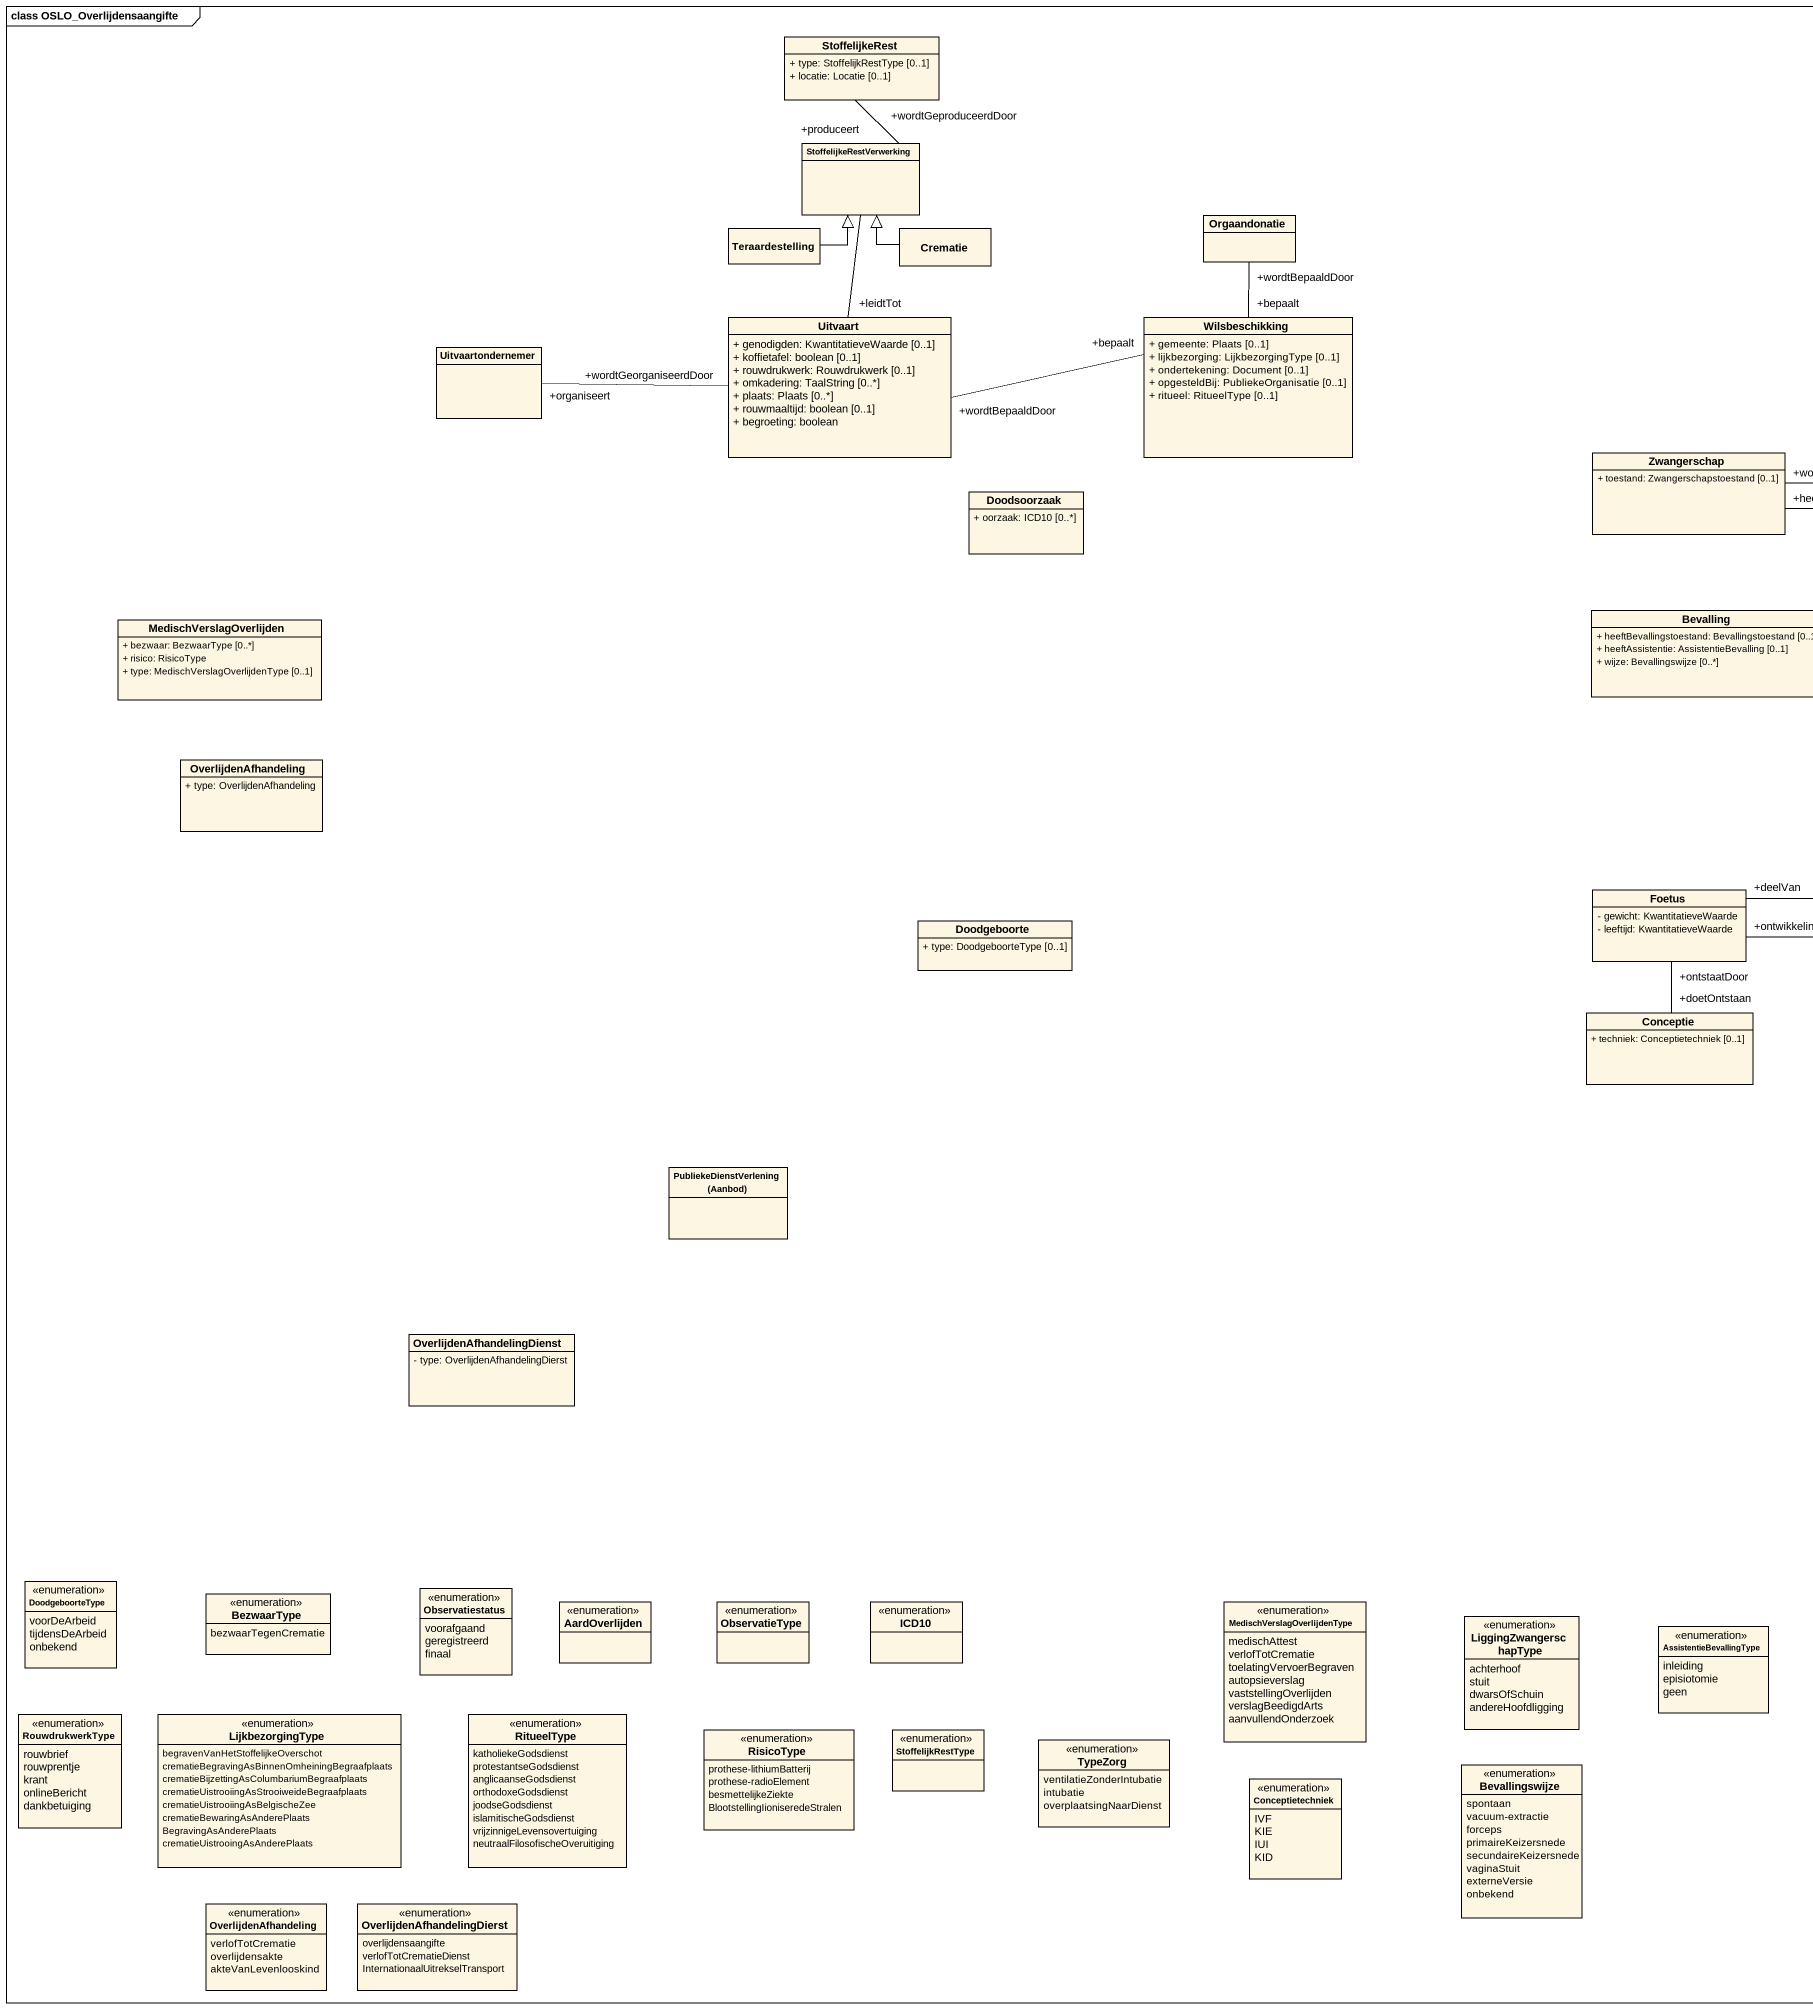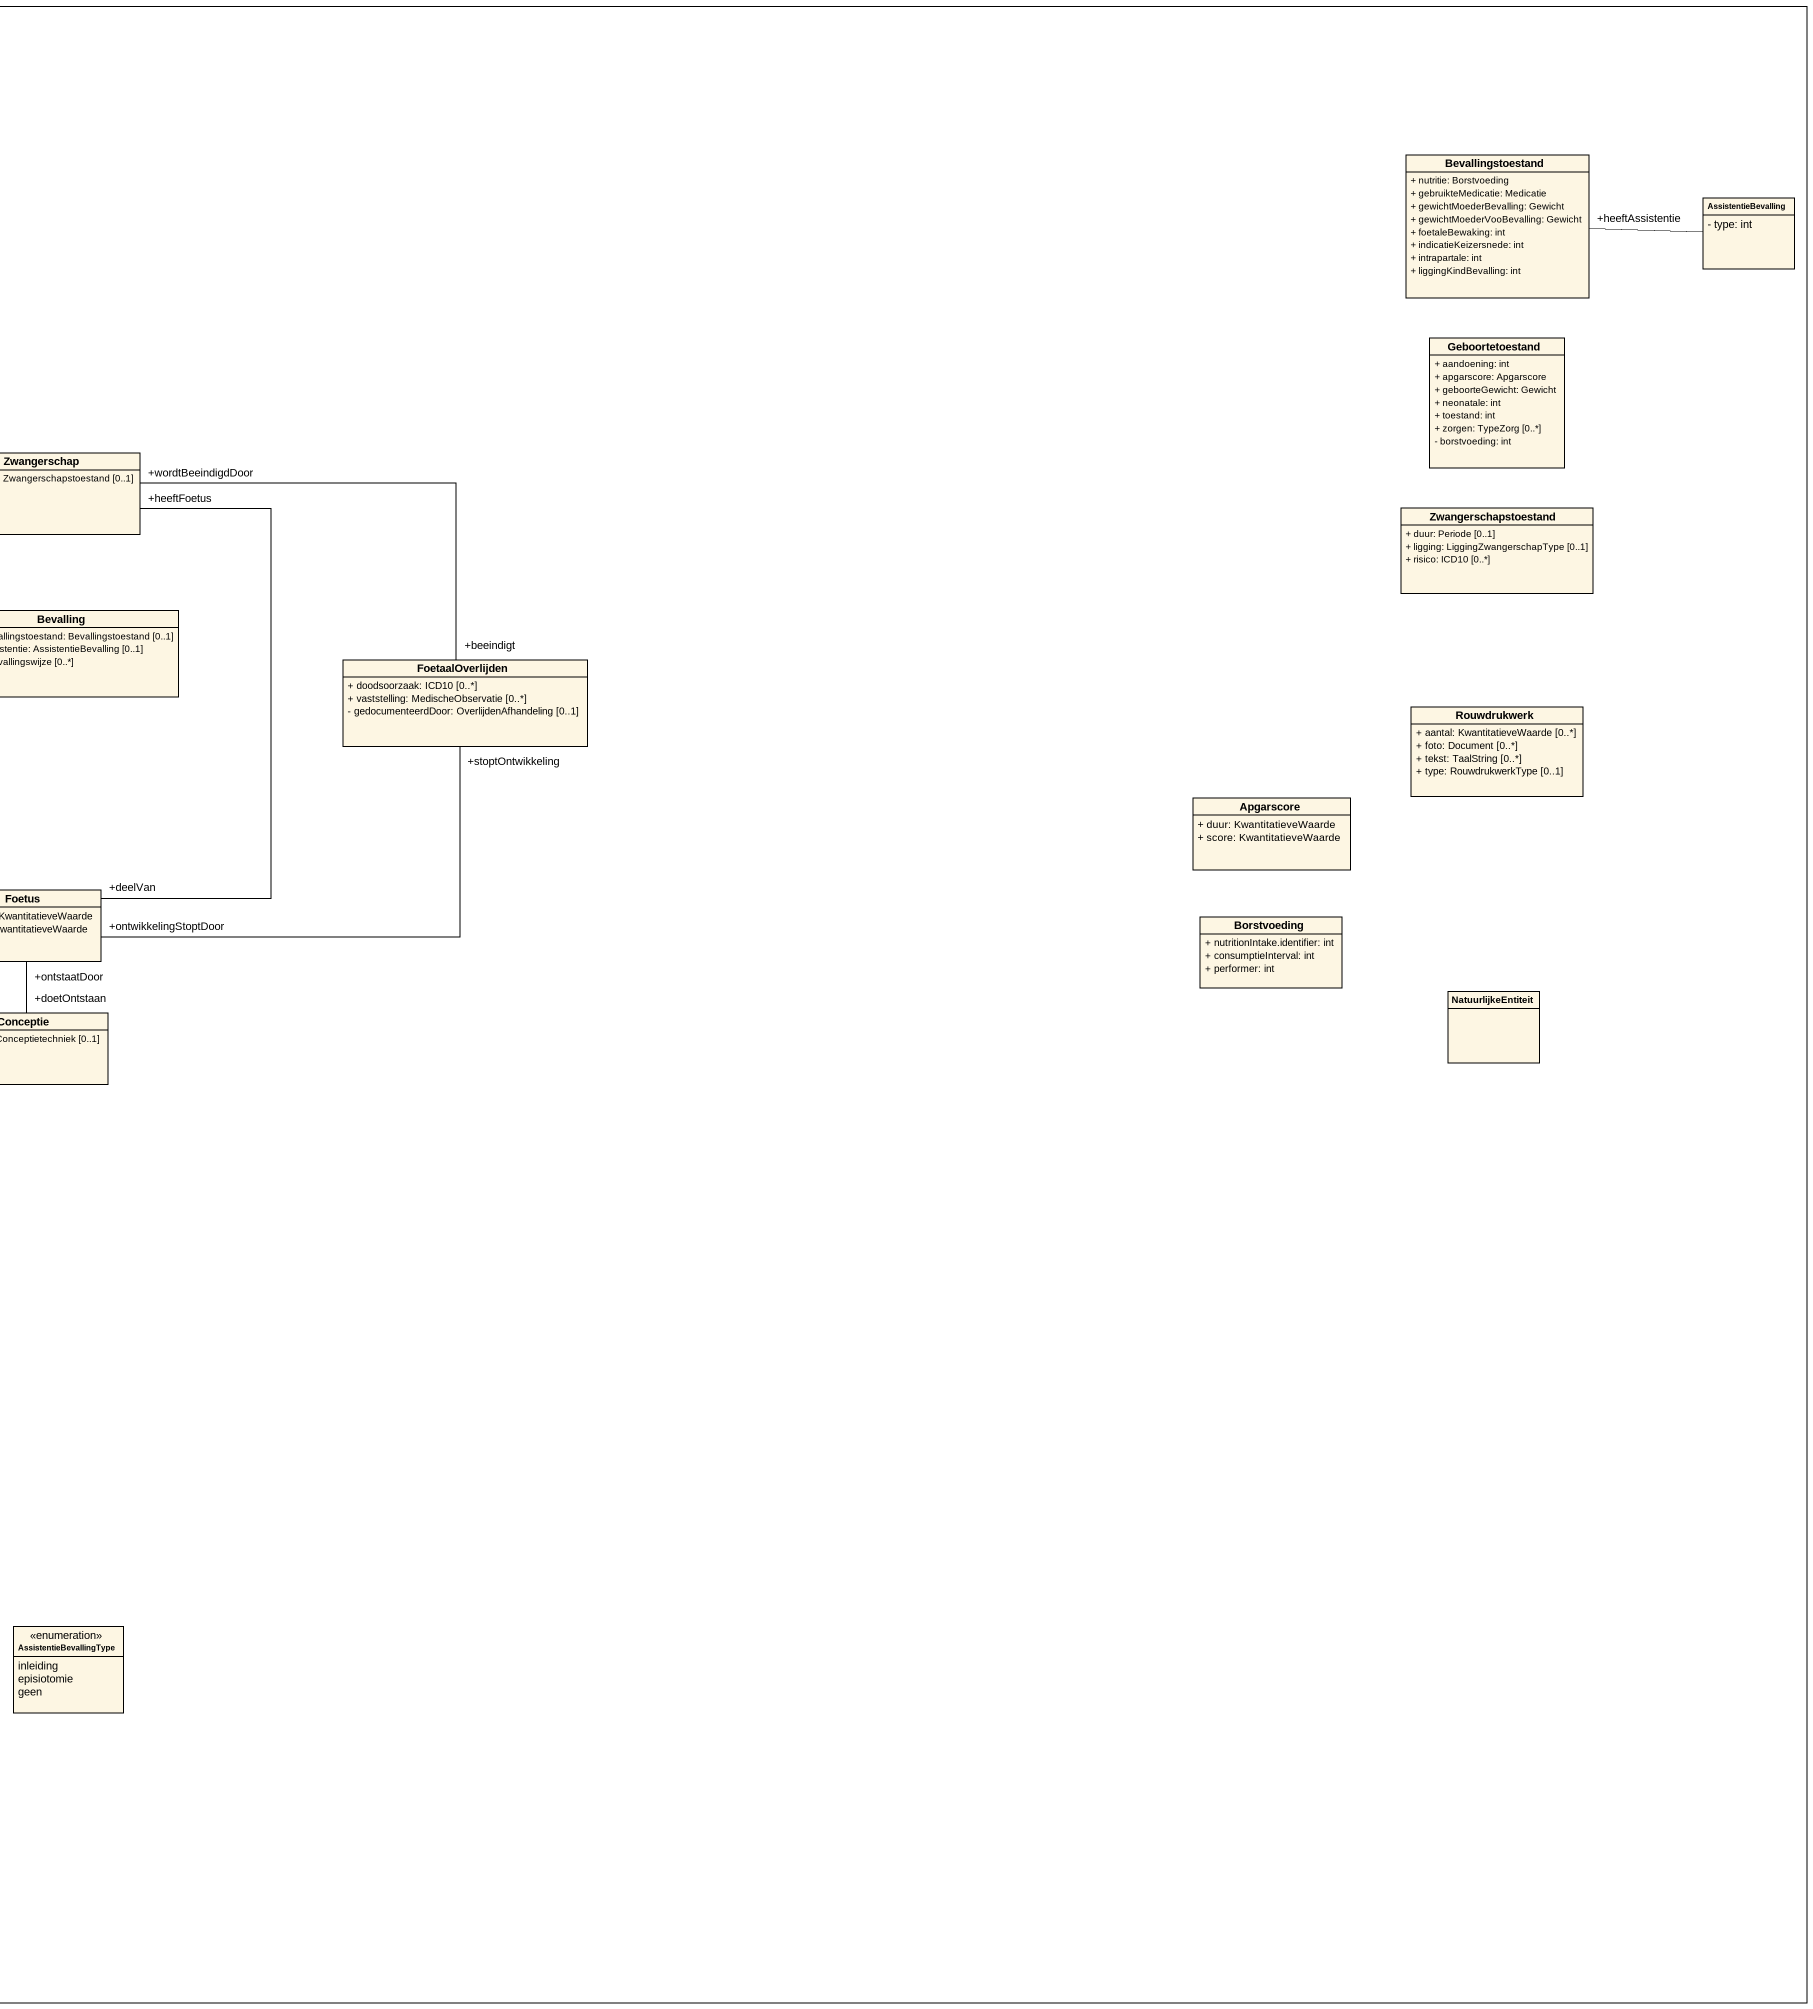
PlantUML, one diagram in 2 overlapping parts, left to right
@startuml
mainframe class OSLO_Overlijdensaangifte
hide circle
hide empty members
skinparam classAttributeIconSize 0
class StoffelijkeRest {
  + type: StoffelijkRestType [0..1]
  + locatie: Locatie [0..1]
}
class StoffelijkeRestVerwerking
class Bevallingstoestand {
  + nutritie: Borstvoeding
  + gebruikteMedicatie: Medicatie
  + gewichtMoederBevalling: Gewicht
  + gewichtMoederVooBevalling: Gewicht
  + foetaleBewaking: int
  + indicatieKeizersnede: int
  + intrapartale: int
  + liggingKindBevalling: int
}
class AssistentieBevalling {
  - type: int
}
class Teraardestelling
class Crematie
class Orgaandonatie
class Uitvaartondernemer
class Uitvaart {
  + genodigden: KwantitatieveWaarde [0..1]
  + koffietafel: boolean [0..1]
  + rouwdrukwerk: Rouwdrukwerk [0..1]
  + omkadering: TaalString [0..*]
  + plaats: Plaats [0..*]
  + rouwmaaltijd: boolean [0..1]
  + begroeting: boolean
}
class Wilsbeschikking {
  + gemeente: Plaats [0..1]
  + lijkbezorging: LijkbezorgingType [0..1]
  + ondertekening: Document [0..1]
  + opgesteldBij: PubliekeOrganisatie [0..1]
  + ritueel: RitueelType [0..1]
}
class Geboortetoestand {
  + aandoening: int
  + apgarscore: Apgarscore
  + geboorteGewicht: Gewicht
  + neonatale: int
  + toestand: int
  + zorgen: TypeZorg [0..*]
  - borstvoeding: int
}
class Zwangerschap {
  + toestand: Zwangerschapstoestand [0..1]
}
class Doodsoorzaak {
  + oorzaak: ICD10 [0..*]
}
class Zwangerschapstoestand {
  + duur: Periode [0..1]
  + ligging: LiggingZwangerschapType [0..1]
  + risico: ICD10 [0..*]
}
class MedischVerslagOverlijden {
  + bezwaar: BezwaarType [0..*]
  + risico: RisicoType
  + type: MedischVerslagOverlijdenType [0..1]
}
class Bevalling {
  + heeftBevallingstoestand: Bevallingstoestand [0..1]
  + heeftAssistentie: AssistentieBevalling [0..1]
  + wijze: Bevallingswijze [0..*]
}
class FoetaalOverlijden {
  + doodsoorzaak: ICD10 [0..*]
  + vaststelling: MedischeObservatie [0..*]
  - gedocumenteerdDoor: OverlijdenAfhandeling [0..1]
}
class Rouwdrukwerk {
  + aantal: KwantitatieveWaarde [0..*]
  + foto: Document [0..*]
  + tekst: TaalString [0..*]
  + type: RouwdrukwerkType [0..1]
}
class OverlijdenAfhandeling {
  + type: OverlijdenAfhandeling
}
class Apgarscore {
  + duur: KwantitatieveWaarde
  + score: KwantitatieveWaarde
}
class Foetus {
  - gewicht: KwantitatieveWaarde
  - leeftijd: KwantitatieveWaarde
}
class Doodgeboorte {
  + type: DoodgeboorteType [0..1]
}
class Borstvoeding {
  + nutritionIntake.identifier: int
  + consumptieInterval: int
  + performer: int
}
class NatuurlijkeEntiteit
class Conceptie {
  + techniek: Conceptietechniek [0..1]
}
class "PubliekeDienstVerlening (Aanbod)" as PubliekeDienstVerlening
class OverlijdenAfhandelingDienst {
  - type: OverlijdenAfhandelingDierst
}
enum DoodgeboorteType {
  voorDeArbeid
  tijdensDeArbeid
  onbekend
}
enum BezwaarType {
  bezwaarTegenCrematie
}
enum Observatiestatus {
  voorafgaand
  geregistreerd
  finaal
}
enum AardOverlijden
enum ObservatieType
enum ICD10
enum MedischVerslagOverlijdenType {
  medischAttest
  verlofTotCrematie
  toelatingVervoerBegraven
  autopsieverslag
  vaststellingOverlijden
  verslagBeedigdArts
  aanvullendOnderzoek
}
enum LiggingZwangerschapType {
  achterhoof
  stuit
  dwarsOfSchuin
  andereHoofdligging
}
enum AssistentieBevallingType {
  inleiding
  episiotomie
  geen
}
enum RouwdrukwerkType {
  rouwbrief
  rouwprentje
  krant
  onlineBericht
  dankbetuiging
}
enum LijkbezorgingType {
  begravenVanHetStoffelijkeOverschot
  crematieBegravingAsBinnenOmheiningBegraafplaats
  crematieBijzettingAsColumbariumBegraafplaats
  crematieUistrooiingAsStrooiweideBegraafplaats
  crematieUistrooiingAsBelgischeZee
  crematieBewaringAsAnderePlaats
  BegravingAsAnderePlaats
  crematieUistrooingAsAnderePlaats
}
enum RitueelType {
  katholiekeGodsdienst
  protestantseGodsdienst
  anglicaanseGodsdienst
  orthodoxeGodsdienst
  joodseGodsdienst
  islamitischeGodsdienst
  vrijzinnigeLevensovertuiging
  neutraalFilosofischeOveruitiging
}
enum RisicoType {
  prothese-lithiumBatterij
  prothese-radioElement
  besmettelijkeZiekte
  BlootstellingIioniseredeStralen
}
enum StoffelijkRestType
enum TypeZorg {
  ventilatieZonderIntubatie
  intubatie
  overplaatsingNaarDienst
}
enum Conceptietechniek {
  IVF
  KIE
  IUI
  KID
}
enum Bevallingswijze {
  spontaan
  vacuum-extractie
  forceps
  primaireKeizersnede
  secundaireKeizersnede
  vaginaStuit
  externeVersie
  onbekend
}
enum "OverlijdenAfhandeling" as OverlijdenAfhandeling_2 {
  verlofTotCrematie
  overlijdensakte
  akteVanLevenlooskind
}
enum OverlijdenAfhandelingDierst {
  overlijdensaangifte
  verlofTotCrematieDienst
  InternationaalUitrekselTransport
}
StoffelijkeRestVerwerking "+produceert" -up- "+wordtGeproduceerdDoor" StoffelijkeRest
AssistentieBevalling -left- "+heeftAssistentie" Bevallingstoestand
Teraardestelling -up-|> StoffelijkeRestVerwerking
Crematie -up-|> StoffelijkeRestVerwerking
Uitvaart "+leidtTot" -up- StoffelijkeRestVerwerking
Uitvaart "+wordtGeorganiseerdDoor" -left- "+organiseert" Uitvaartondernemer
Wilsbeschikking "+bepaalt" -up- "+wordtBepaaldDoor" Orgaandonatie
Wilsbeschikking "+bepaalt" -left- "+wordtBepaaldDoor" Uitvaart
FoetaalOverlijden "+beeindigt" -left- "+wordtBeeindigdDoor" Zwangerschap
FoetaalOverlijden "+stoptOntwikkeling" -left- "+ontwikkelingStoptDoor" Foetus
Foetus "+deelVan" -up- "+heeftFoetus" Zwangerschap
Conceptie "+doetOntstaan" -up- "+ontstaatDoor" Foetus
@enduml
